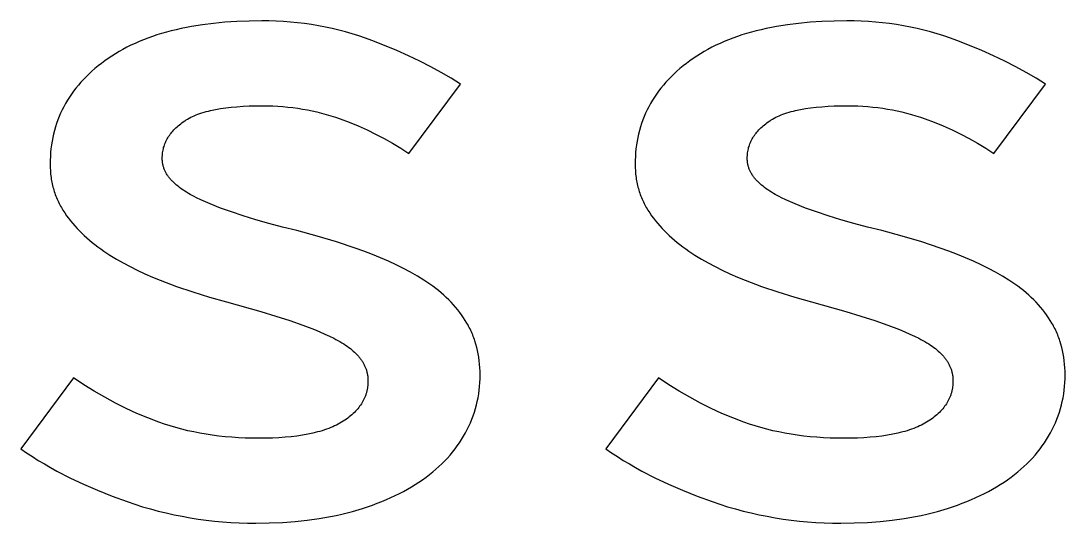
# Model space of a CAD drawing. Extents: x -364 to 3236, y -471 to 545.
# Drawn here: x 2911.5 to 2976.4, y 491.5 to 522.7 of the extents above; entities that cross this region are included whole.
import ezdxf

# ---------------------------------------------------------------- set-up
doc = ezdxf.new("R2010")
doc.units = 0
doc.layers.add('LIVELLO_03', color=3, linetype='CONTINUOUS')

msp = doc.modelspace()

# ---------------------------------------------------------------- linework, layer by layer
at = {"layer": 'LIVELLO_03'}
for points in [[(2914.726, 500.532), (2911.453, 496.108), (2911.806, 495.868), (2912.166, 495.633), (2912.535, 495.402), (2912.912, 495.176), (2913.296, 494.955), (2913.689, 494.739), (2914.499, 494.32), (2915.341, 493.921), (2916.215, 493.54), (2917.121, 493.178), (2918.059, 492.835), (2918.538, 492.674), (2919.02, 492.523), (2919.504, 492.382), (2919.991, 492.252), (2920.481, 492.132), (2920.974, 492.023), (2921.47, 491.924), (2921.969, 491.835), (2922.47, 491.757), (2922.974, 491.689), (2923.481, 491.632), (2923.991, 491.585), (2924.504, 491.549), (2925.02, 491.523), (2925.538, 491.507), (2926.059, 491.502), (2926.896, 491.513), (2927.707, 491.547), (2928.494, 491.604), (2929.256, 491.684), (2929.994, 491.786), (2930.354, 491.846), (2930.707, 491.911), (2931.054, 491.982), (2931.396, 492.059), (2931.731, 492.141), (2932.059, 492.229), (2932.698, 492.419), (2933.007, 492.52), (2933.309, 492.625), (2933.605, 492.734), (2933.895, 492.847), (2934.177, 492.964), (2934.453, 493.085), (2934.723, 493.21), (2934.986, 493.34), (2935.242, 493.473), (2935.491, 493.61), (2935.734, 493.751), (2935.97, 493.896), (2936.2, 494.046), (2936.423, 494.199), (2936.639, 494.356), (2936.849, 494.516), (2937.052, 494.68), (2937.249, 494.847), (2937.439, 495.017), (2937.622, 495.19), (2937.799, 495.367), (2937.969, 495.547), (2938.132, 495.731), (2938.289, 495.918), (2938.439, 496.108), (2938.582, 496.301), (2938.719, 496.498), (2938.849, 496.698), (2938.973, 496.901), (2939.09, 497.108), (2939.2, 497.317), (2939.303, 497.529), (2939.399, 497.743), (2939.487, 497.958), (2939.569, 498.176), (2939.644, 498.396), (2939.711, 498.619), (2939.772, 498.843), (2939.825, 499.069), (2939.871, 499.298), (2939.91, 499.529), (2939.942, 499.761), (2939.967, 499.996), (2939.985, 500.234), (2939.995, 500.473), (2939.999, 500.714), (2939.996, 500.94), (2939.986, 501.162), (2939.97, 501.381), (2939.948, 501.597), (2939.919, 501.809), (2939.884, 502.018), (2939.842, 502.224), (2939.794, 502.426), (2939.74, 502.625), (2939.679, 502.821), (2939.646, 502.918), (2939.612, 503.014), (2939.576, 503.109), (2939.539, 503.203), (2939.499, 503.296), (2939.459, 503.389), (2939.416, 503.48), (2939.372, 503.571), (2939.327, 503.661), (2939.28, 503.75), (2939.231, 503.839), (2939.181, 503.926), (2939.076, 504.099), (2938.966, 504.269), (2938.85, 504.436), (2938.73, 504.6), (2938.604, 504.762), (2938.473, 504.921), (2938.337, 505.076), (2938.196, 505.229), (2938.049, 505.379), (2937.898, 505.527), (2937.741, 505.671), (2937.578, 505.813), (2937.411, 505.951), (2937.238, 506.087), (2937.061, 506.22), (2936.878, 506.35), (2936.69, 506.478), (2936.497, 506.605), (2936.097, 506.852), (2935.679, 507.093), (2935.241, 507.328), (2934.785, 507.556), (2934.309, 507.777), (2933.815, 507.991), (2933.302, 508.199), (2932.771, 508.401), (2932.224, 508.599), (2931.082, 508.979), (2929.876, 509.341), (2928.605, 509.684), (2927.715, 509.9), (2926.862, 510.123), (2926.048, 510.354), (2925.272, 510.593), (2924.539, 510.837), (2923.855, 511.085), (2923.22, 511.337), (2922.922, 511.465), (2922.635, 511.593), (2922.362, 511.724), (2922.232, 511.79), (2922.105, 511.858), (2921.982, 511.927), (2921.862, 511.996), (2921.747, 512.067), (2921.635, 512.138), (2921.527, 512.211), (2921.423, 512.284), (2921.323, 512.359), (2921.226, 512.434), (2921.133, 512.51), (2921.044, 512.587), (2920.959, 512.665), (2920.878, 512.744), (2920.838, 512.784), (2920.801, 512.825), (2920.764, 512.865), (2920.728, 512.906), (2920.694, 512.947), (2920.661, 512.988), (2920.63, 513.03), (2920.599, 513.072), (2920.57, 513.114), (2920.542, 513.157), (2920.515, 513.2), (2920.49, 513.243), (2920.466, 513.286), (2920.443, 513.33), (2920.421, 513.374), (2920.4, 513.419), (2920.381, 513.463), (2920.363, 513.508), (2920.346, 513.554), (2920.331, 513.599), (2920.316, 513.645), (2920.303, 513.691), (2920.292, 513.737), (2920.281, 513.784), (2920.272, 513.831), (2920.264, 513.879), (2920.257, 513.926), (2920.251, 513.974), (2920.247, 514.022), (2920.244, 514.071), (2920.242, 514.12), (2920.241, 514.169), (2920.243, 514.255), (2920.247, 514.341), (2920.254, 514.426), (2920.263, 514.51), (2920.275, 514.593), (2920.29, 514.675), (2920.308, 514.757), (2920.328, 514.837), (2920.352, 514.917), (2920.377, 514.995), (2920.406, 515.073), (2920.437, 515.15), (2920.471, 515.226), (2920.508, 515.301), (2920.548, 515.376), (2920.59, 515.449), (2920.635, 515.521), (2920.682, 515.593), (2920.733, 515.664), (2920.786, 515.734), (2920.842, 515.802), (2920.9, 515.87), (2920.961, 515.938), (2921.025, 516.004), (2921.092, 516.069), (2921.162, 516.134), (2921.234, 516.197), (2921.309, 516.26), (2921.386, 516.322), (2921.466, 516.383), (2921.549, 516.443), (2921.635, 516.502), (2921.679, 516.531), (2921.724, 516.56), (2921.818, 516.616), (2921.915, 516.67), (2922.016, 516.722), (2922.121, 516.773), (2922.23, 516.821), (2922.344, 516.868), (2922.461, 516.913), (2922.582, 516.956), (2922.708, 516.997), (2922.837, 517.037), (2922.97, 517.074), (2923.108, 517.11), (2923.249, 517.144), (2923.544, 517.207), (2923.855, 517.262), (2924.183, 517.309), (2924.526, 517.35), (2924.885, 517.383), (2925.261, 517.408), (2925.652, 517.427), (2926.06, 517.438), (2926.484, 517.441), (2926.801, 517.438), (2927.116, 517.429), (2927.429, 517.413), (2927.739, 517.39), (2928.048, 517.361), (2928.354, 517.326), (2928.659, 517.285), (2928.961, 517.237), (2929.261, 517.183), (2929.559, 517.122), (2929.855, 517.055), (2930.148, 516.981), (2930.44, 516.901), (2930.729, 516.815), (2931.017, 516.722), (2931.302, 516.623), (2931.866, 516.411), (2932.421, 516.182), (2932.968, 515.937), (2933.506, 515.676), (2934.036, 515.399), (2934.558, 515.106), (2935.07, 514.797), (2935.575, 514.472), (2938.787, 518.775), (2938.197, 519.149), (2937.578, 519.513), (2936.932, 519.868), (2936.256, 520.214), (2935.553, 520.55), (2934.821, 520.877), (2934.06, 521.194), (2933.272, 521.502), (2932.868, 521.649), (2932.462, 521.786), (2932.052, 521.914), (2931.639, 522.032), (2931.223, 522.141), (2930.803, 522.241), (2930.38, 522.331), (2929.953, 522.411), (2929.524, 522.482), (2929.091, 522.544), (2928.654, 522.596), (2928.215, 522.638), (2927.772, 522.672), (2927.326, 522.695), (2926.876, 522.709), (2926.423, 522.714), (2925.639, 522.704), (2924.879, 522.675), (2924.141, 522.627), (2923.427, 522.559), (2922.736, 522.471), (2922.068, 522.365), (2921.743, 522.304), (2921.423, 522.239), (2921.11, 522.168), (2920.802, 522.093), (2920.5, 522.013), (2920.204, 521.928), (2919.913, 521.838), (2919.629, 521.743), (2919.35, 521.644), (2919.077, 521.54), (2918.81, 521.43), (2918.548, 521.316), (2918.292, 521.197), (2918.043, 521.074), (2917.799, 520.945), (2917.56, 520.812), (2917.328, 520.673), (2917.101, 520.53), (2916.881, 520.382), (2916.666, 520.229), (2916.457, 520.073), (2916.255, 519.913), (2916.059, 519.751), (2915.87, 519.585), (2915.688, 519.417), (2915.512, 519.246), (2915.343, 519.073), (2915.181, 518.896), (2915.025, 518.716), (2914.876, 518.534), (2914.733, 518.349), (2914.597, 518.161), (2914.468, 517.97), (2914.345, 517.777), (2914.229, 517.58), (2914.12, 517.381), (2914.017, 517.179), (2913.921, 516.974), (2913.832, 516.766), (2913.749, 516.555), (2913.673, 516.341), (2913.603, 516.125), (2913.54, 515.906), (2913.484, 515.684), (2913.434, 515.459), (2913.391, 515.231), (2913.354, 515.001), (2913.325, 514.767), (2913.301, 514.531), (2913.285, 514.292), (2913.275, 514.05), (2913.272, 513.805), (2913.275, 513.594), (2913.286, 513.386), (2913.294, 513.284), (2913.304, 513.181), (2913.315, 513.08), (2913.328, 512.979), (2913.343, 512.879), (2913.36, 512.78), (2913.379, 512.681), (2913.399, 512.583), (2913.422, 512.486), (2913.446, 512.39), (2913.471, 512.294), (2913.499, 512.199), (2913.528, 512.105), (2913.559, 512.011), (2913.592, 511.918), (2913.627, 511.826), (2913.663, 511.734), (2913.701, 511.644), (2913.741, 511.553), (2913.783, 511.464), (2913.826, 511.375), (2913.872, 511.288), (2913.919, 511.2), (2913.968, 511.114), (2914.018, 511.028), (2914.071, 510.943), (2914.125, 510.858), (2914.181, 510.775), (2914.297, 510.609), (2914.417, 510.446), (2914.543, 510.285), (2914.673, 510.127), (2914.808, 509.971), (2914.948, 509.817), (2915.092, 509.666), (2915.241, 509.517), (2915.395, 509.371), (2915.554, 509.226), (2915.717, 509.085), (2915.885, 508.945), (2916.058, 508.808), (2916.236, 508.673), (2916.418, 508.541), (2916.605, 508.411), (2916.991, 508.157), (2917.393, 507.911), (2917.809, 507.672), (2918.241, 507.441), (2918.688, 507.218), (2919.15, 507.002), (2919.628, 506.794), (2920.12, 506.593), (2921.128, 506.214), (2922.15, 505.866), (2923.188, 505.547), (2924.241, 505.26), (2926.362, 504.663), (2927.309, 504.372), (2928.181, 504.085), (2928.976, 503.804), (2929.696, 503.527), (2930.027, 503.39), (2930.34, 503.254), (2930.633, 503.12), (2930.908, 502.987), (2931.038, 502.92), (2931.165, 502.852), (2931.287, 502.783), (2931.405, 502.714), (2931.519, 502.643), (2931.629, 502.571), (2931.734, 502.498), (2931.836, 502.424), (2931.933, 502.35), (2932.027, 502.274), (2932.116, 502.197), (2932.201, 502.119), (2932.281, 502.04), (2932.358, 501.96), (2932.43, 501.879), (2932.465, 501.839), (2932.499, 501.797), (2932.531, 501.756), (2932.563, 501.715), (2932.594, 501.673), (2932.623, 501.631), (2932.652, 501.588), (2932.679, 501.546), (2932.705, 501.503), (2932.731, 501.46), (2932.755, 501.417), (2932.779, 501.373), (2932.801, 501.329), (2932.822, 501.285), (2932.842, 501.241), (2932.861, 501.196), (2932.879, 501.151), (2932.897, 501.106), (2932.913, 501.061), (2932.928, 501.015), (2932.942, 500.969), (2932.955, 500.923), (2932.966, 500.877), (2932.977, 500.83), (2932.987, 500.783), (2932.996, 500.736), (2933.004, 500.689), (2933.011, 500.641), (2933.016, 500.594), (2933.021, 500.545), (2933.025, 500.497), (2933.027, 500.448), (2933.029, 500.4), (2933.029, 500.35), (2933.028, 500.253), (2933.023, 500.156), (2933.015, 500.06), (2933.004, 499.966), (2932.997, 499.919), (2932.989, 499.872), (2932.981, 499.826), (2932.972, 499.78), (2932.962, 499.734), (2932.951, 499.689), (2932.939, 499.643), (2932.927, 499.599), (2932.914, 499.554), (2932.9, 499.51), (2932.885, 499.466), (2932.869, 499.422), (2932.853, 499.378), (2932.836, 499.335), (2932.818, 499.292), (2932.799, 499.25), (2932.779, 499.207), (2932.759, 499.165), (2932.738, 499.123), (2932.716, 499.082), (2932.693, 499.041), (2932.67, 499), (2932.62, 498.919), (2932.567, 498.839), (2932.511, 498.76), (2932.452, 498.682), (2932.39, 498.606), (2932.324, 498.53), (2932.256, 498.456), (2932.184, 498.383), (2932.109, 498.311), (2932.03, 498.24), (2931.949, 498.17), (2931.864, 498.101), (2931.776, 498.034), (2931.685, 497.967), (2931.591, 497.902), (2931.493, 497.838), (2931.393, 497.775), (2931.289, 497.713), (2931.181, 497.654), (2931.069, 497.596), (2930.954, 497.54), (2930.836, 497.487), (2930.713, 497.435), (2930.587, 497.385), (2930.457, 497.337), (2930.324, 497.291), (2930.187, 497.247), (2930.046, 497.205), (2929.901, 497.165), (2929.753, 497.127), (2929.601, 497.091), (2929.287, 497.025), (2928.957, 496.966), (2928.613, 496.915), (2928.255, 496.872), (2927.881, 496.837), (2927.493, 496.81), (2927.091, 496.79), (2926.673, 496.779), (2926.241, 496.775), (2925.812, 496.779), (2925.389, 496.79), (2924.97, 496.81), (2924.558, 496.837), (2924.15, 496.872), (2923.748, 496.915), (2923.352, 496.966), (2922.961, 497.025), (2922.575, 497.091), (2922.195, 497.165), (2921.821, 497.247), (2921.452, 497.337), (2921.088, 497.435), (2920.729, 497.54), (2920.377, 497.654), (2920.029, 497.775), (2919.343, 498.037), (2918.664, 498.322), (2917.991, 498.631), (2917.325, 498.964), (2916.665, 499.321), (2916.012, 499.701), (2915.366, 500.105)], [(2951.09, 500.532), (2947.817, 496.108), (2948.17, 495.868), (2948.53, 495.633), (2948.899, 495.402), (2949.275, 495.176), (2949.66, 494.955), (2950.053, 494.739), (2950.862, 494.32), (2951.704, 493.921), (2952.578, 493.54), (2953.485, 493.178), (2954.423, 492.835), (2954.902, 492.674), (2955.383, 492.523), (2955.868, 492.382), (2956.355, 492.252), (2956.845, 492.132), (2957.338, 492.023), (2957.834, 491.924), (2958.332, 491.835), (2958.834, 491.757), (2959.338, 491.689), (2959.845, 491.632), (2960.355, 491.585), (2960.868, 491.549), (2961.383, 491.523), (2961.902, 491.507), (2962.423, 491.502), (2963.259, 491.513), (2964.071, 491.547), (2964.858, 491.604), (2965.62, 491.684), (2966.358, 491.786), (2966.717, 491.846), (2967.071, 491.911), (2967.418, 491.982), (2967.759, 492.059), (2968.094, 492.141), (2968.423, 492.229), (2969.061, 492.419), (2969.371, 492.52), (2969.673, 492.625), (2969.969, 492.734), (2970.258, 492.847), (2970.541, 492.964), (2970.817, 493.085), (2971.086, 493.21), (2971.349, 493.34), (2971.605, 493.473), (2971.855, 493.61), (2972.098, 493.751), (2972.334, 493.896), (2972.564, 494.046), (2972.787, 494.199), (2973.003, 494.356), (2973.213, 494.516), (2973.416, 494.68), (2973.612, 494.847), (2973.802, 495.017), (2973.986, 495.19), (2974.162, 495.367), (2974.332, 495.547), (2974.496, 495.731), (2974.652, 495.918), (2974.802, 496.108), (2974.946, 496.301), (2975.083, 496.498), (2975.213, 496.698), (2975.336, 496.901), (2975.453, 497.108), (2975.563, 497.317), (2975.666, 497.529), (2975.762, 497.743), (2975.851, 497.958), (2975.933, 498.176), (2976.007, 498.396), (2976.075, 498.619), (2976.135, 498.843), (2976.188, 499.069), (2976.235, 499.298), (2976.274, 499.529), (2976.306, 499.761), (2976.331, 499.996), (2976.348, 500.234), (2976.359, 500.473), (2976.362, 500.714), (2976.359, 500.94), (2976.35, 501.162), (2976.334, 501.381), (2976.311, 501.597), (2976.283, 501.809), (2976.247, 502.018), (2976.206, 502.224), (2976.158, 502.426), (2976.104, 502.625), (2976.043, 502.821), (2976.01, 502.918), (2975.976, 503.014), (2975.94, 503.109), (2975.902, 503.203), (2975.863, 503.296), (2975.822, 503.389), (2975.78, 503.48), (2975.736, 503.571), (2975.691, 503.661), (2975.643, 503.75), (2975.595, 503.839), (2975.544, 503.926), (2975.439, 504.099), (2975.329, 504.269), (2975.214, 504.436), (2975.094, 504.6), (2974.968, 504.762), (2974.837, 504.921), (2974.701, 505.076), (2974.559, 505.229), (2974.413, 505.379), (2974.261, 505.527), (2974.104, 505.671), (2973.942, 505.813), (2973.775, 505.951), (2973.602, 506.087), (2973.424, 506.22), (2973.241, 506.35), (2973.053, 506.478), (2972.861, 506.605), (2972.461, 506.852), (2972.042, 507.093), (2971.605, 507.328), (2971.148, 507.556), (2970.673, 507.777), (2970.179, 507.991), (2969.666, 508.199), (2969.135, 508.401), (2968.588, 508.599), (2967.446, 508.979), (2966.239, 509.341), (2964.969, 509.684), (2964.078, 509.9), (2963.226, 510.123), (2962.412, 510.354), (2961.635, 510.593), (2960.902, 510.837), (2960.219, 511.085), (2959.584, 511.337), (2959.285, 511.465), (2958.999, 511.593), (2958.726, 511.724), (2958.595, 511.79), (2958.469, 511.858), (2958.345, 511.927), (2958.226, 511.996), (2958.111, 512.067), (2957.999, 512.138), (2957.891, 512.211), (2957.787, 512.284), (2957.686, 512.359), (2957.59, 512.434), (2957.497, 512.51), (2957.408, 512.587), (2957.323, 512.665), (2957.241, 512.744), (2957.202, 512.784), (2957.164, 512.825), (2957.128, 512.865), (2957.092, 512.906), (2957.058, 512.947), (2957.025, 512.988), (2956.993, 513.03), (2956.963, 513.072), (2956.934, 513.114), (2956.906, 513.157), (2956.879, 513.2), (2956.853, 513.243), (2956.829, 513.286), (2956.806, 513.33), (2956.785, 513.374), (2956.764, 513.419), (2956.745, 513.463), (2956.727, 513.508), (2956.71, 513.554), (2956.694, 513.599), (2956.68, 513.645), (2956.667, 513.691), (2956.655, 513.737), (2956.645, 513.784), (2956.635, 513.831), (2956.627, 513.879), (2956.62, 513.926), (2956.615, 513.974), (2956.611, 514.022), (2956.607, 514.071), (2956.606, 514.12), (2956.605, 514.169), (2956.606, 514.255), (2956.61, 514.341), (2956.617, 514.426), (2956.627, 514.51), (2956.639, 514.593), (2956.654, 514.675), (2956.672, 514.757), (2956.692, 514.837), (2956.715, 514.917), (2956.741, 514.995), (2956.77, 515.073), (2956.801, 515.15), (2956.835, 515.226), (2956.872, 515.301), (2956.911, 515.376), (2956.953, 515.449), (2956.998, 515.521), (2957.046, 515.593), (2957.096, 515.664), (2957.149, 515.734), (2957.205, 515.802), (2957.264, 515.87), (2957.325, 515.938), (2957.389, 516.004), (2957.456, 516.069), (2957.525, 516.134), (2957.597, 516.197), (2957.672, 516.26), (2957.75, 516.322), (2957.83, 516.383), (2957.913, 516.443), (2957.999, 516.502), (2958.043, 516.531), (2958.088, 516.56), (2958.181, 516.616), (2958.278, 516.67), (2958.38, 516.722), (2958.485, 516.773), (2958.594, 516.821), (2958.707, 516.868), (2958.825, 516.913), (2958.946, 516.956), (2959.071, 516.997), (2959.201, 517.037), (2959.334, 517.074), (2959.472, 517.11), (2959.613, 517.144), (2959.908, 517.207), (2960.219, 517.262), (2960.546, 517.309), (2960.889, 517.35), (2961.249, 517.383), (2961.624, 517.408), (2962.016, 517.427), (2962.424, 517.438), (2962.847, 517.441), (2963.164, 517.438), (2963.479, 517.429), (2963.792, 517.413), (2964.103, 517.39), (2964.412, 517.361), (2964.718, 517.326), (2965.022, 517.285), (2965.325, 517.237), (2965.625, 517.183), (2965.923, 517.122), (2966.218, 517.055), (2966.512, 516.981), (2966.804, 516.901), (2967.093, 516.815), (2967.38, 516.722), (2967.666, 516.623), (2968.229, 516.411), (2968.785, 516.182), (2969.332, 515.937), (2969.87, 515.676), (2970.4, 515.399), (2970.921, 515.106), (2971.434, 514.797), (2971.938, 514.472), (2975.15, 518.775), (2974.56, 519.149), (2973.942, 519.513), (2973.295, 519.868), (2972.62, 520.214), (2971.916, 520.55), (2971.184, 520.877), (2970.424, 521.194), (2969.635, 521.502), (2969.232, 521.649), (2968.826, 521.786), (2968.416, 521.914), (2968.003, 522.032), (2967.586, 522.141), (2967.166, 522.241), (2966.743, 522.331), (2966.317, 522.411), (2965.887, 522.482), (2965.454, 522.544), (2965.018, 522.596), (2964.578, 522.638), (2964.135, 522.672), (2963.689, 522.695), (2963.24, 522.709), (2962.787, 522.714), (2962.003, 522.704), (2961.242, 522.675), (2960.505, 522.627), (2959.791, 522.559), (2959.099, 522.471), (2958.432, 522.365), (2958.106, 522.304), (2957.787, 522.239), (2957.473, 522.168), (2957.166, 522.093), (2956.864, 522.013), (2956.567, 521.928), (2956.277, 521.838), (2955.992, 521.743), (2955.713, 521.644), (2955.44, 521.54), (2955.173, 521.43), (2954.912, 521.316), (2954.656, 521.197), (2954.406, 521.074), (2954.162, 520.945), (2953.924, 520.812), (2953.692, 520.673), (2953.465, 520.53), (2953.244, 520.382), (2953.029, 520.229), (2952.82, 520.073), (2952.618, 519.913), (2952.423, 519.751), (2952.234, 519.585), (2952.051, 519.417), (2951.876, 519.246), (2951.707, 519.073), (2951.544, 518.896), (2951.389, 518.716), (2951.239, 518.534), (2951.097, 518.349), (2950.961, 518.161), (2950.832, 517.97), (2950.709, 517.777), (2950.593, 517.58), (2950.484, 517.381), (2950.381, 517.179), (2950.285, 516.974), (2950.195, 516.766), (2950.112, 516.555), (2950.036, 516.341), (2949.967, 516.125), (2949.904, 515.906), (2949.847, 515.684), (2949.798, 515.459), (2949.755, 515.231), (2949.718, 515.001), (2949.688, 514.767), (2949.665, 514.531), (2949.648, 514.292), (2949.639, 514.05), (2949.635, 513.805), (2949.639, 513.594), (2949.649, 513.386), (2949.657, 513.284), (2949.667, 513.181), (2949.679, 513.08), (2949.692, 512.979), (2949.707, 512.879), (2949.724, 512.78), (2949.743, 512.681), (2949.763, 512.583), (2949.785, 512.486), (2949.809, 512.39), (2949.835, 512.294), (2949.862, 512.199), (2949.892, 512.105), (2949.923, 512.011), (2949.956, 511.918), (2949.99, 511.826), (2950.027, 511.734), (2950.065, 511.644), (2950.105, 511.553), (2950.147, 511.464), (2950.19, 511.375), (2950.235, 511.288), (2950.282, 511.2), (2950.331, 511.114), (2950.382, 511.028), (2950.434, 510.943), (2950.488, 510.858), (2950.544, 510.775), (2950.66, 510.609), (2950.781, 510.446), (2950.907, 510.285), (2951.037, 510.127), (2951.172, 509.971), (2951.311, 509.817), (2951.456, 509.666), (2951.605, 509.517), (2951.759, 509.371), (2951.917, 509.226), (2952.081, 509.085), (2952.249, 508.945), (2952.422, 508.808), (2952.599, 508.673), (2952.782, 508.541), (2952.969, 508.411), (2953.355, 508.157), (2953.756, 507.911), (2954.173, 507.672), (2954.605, 507.441), (2955.052, 507.218), (2955.514, 507.002), (2955.991, 506.794), (2956.484, 506.593), (2957.491, 506.214), (2958.514, 505.866), (2959.552, 505.547), (2960.605, 505.26), (2962.726, 504.663), (2963.673, 504.372), (2964.544, 504.085), (2965.34, 503.804), (2966.059, 503.527), (2966.391, 503.39), (2966.703, 503.254), (2966.997, 503.12), (2967.272, 502.987), (2967.402, 502.92), (2967.528, 502.852), (2967.651, 502.783), (2967.769, 502.714), (2967.883, 502.643), (2967.992, 502.571), (2968.098, 502.498), (2968.2, 502.424), (2968.297, 502.35), (2968.39, 502.274), (2968.479, 502.197), (2968.564, 502.119), (2968.645, 502.04), (2968.722, 501.96), (2968.794, 501.879), (2968.829, 501.839), (2968.862, 501.797), (2968.895, 501.756), (2968.927, 501.715), (2968.957, 501.673), (2968.987, 501.631), (2969.015, 501.588), (2969.043, 501.546), (2969.069, 501.503), (2969.095, 501.46), (2969.119, 501.417), (2969.142, 501.373), (2969.164, 501.329), (2969.186, 501.285), (2969.206, 501.241), (2969.225, 501.196), (2969.243, 501.151), (2969.26, 501.106), (2969.276, 501.061), (2969.291, 501.015), (2969.305, 500.969), (2969.318, 500.923), (2969.33, 500.877), (2969.341, 500.83), (2969.351, 500.783), (2969.36, 500.736), (2969.367, 500.689), (2969.374, 500.641), (2969.38, 500.594), (2969.385, 500.545), (2969.388, 500.497), (2969.391, 500.448), (2969.392, 500.4), (2969.393, 500.35), (2969.391, 500.253), (2969.386, 500.156), (2969.378, 500.06), (2969.367, 499.966), (2969.36, 499.919), (2969.353, 499.872), (2969.344, 499.826), (2969.335, 499.78), (2969.325, 499.734), (2969.314, 499.689), (2969.303, 499.643), (2969.291, 499.599), (2969.277, 499.554), (2969.263, 499.51), (2969.249, 499.466), (2969.233, 499.422), (2969.217, 499.378), (2969.199, 499.335), (2969.181, 499.292), (2969.163, 499.25), (2969.143, 499.207), (2969.123, 499.165), (2969.102, 499.123), (2969.08, 499.082), (2969.057, 499.041), (2969.033, 499), (2968.984, 498.919), (2968.931, 498.839), (2968.875, 498.76), (2968.816, 498.682), (2968.754, 498.606), (2968.688, 498.53), (2968.619, 498.456), (2968.547, 498.383), (2968.472, 498.311), (2968.394, 498.24), (2968.313, 498.17), (2968.228, 498.101), (2968.14, 498.034), (2968.049, 497.967), (2967.955, 497.902), (2967.857, 497.838), (2967.756, 497.775), (2967.652, 497.713), (2967.545, 497.654), (2967.433, 497.596), (2967.318, 497.54), (2967.199, 497.487), (2967.077, 497.435), (2966.951, 497.385), (2966.821, 497.337), (2966.687, 497.291), (2966.55, 497.247), (2966.409, 497.205), (2966.265, 497.165), (2966.117, 497.127), (2965.965, 497.091), (2965.65, 497.025), (2965.321, 496.966), (2964.977, 496.915), (2964.618, 496.872), (2964.245, 496.837), (2963.857, 496.81), (2963.454, 496.79), (2963.037, 496.779), (2962.605, 496.775), (2962.176, 496.779), (2961.752, 496.79), (2961.334, 496.81), (2960.921, 496.837), (2960.514, 496.872), (2960.112, 496.915), (2959.716, 496.966), (2959.325, 497.025), (2958.939, 497.091), (2958.559, 497.165), (2958.184, 497.247), (2957.815, 497.337), (2957.451, 497.435), (2957.093, 497.54), (2956.74, 497.654), (2956.393, 497.775), (2955.707, 498.037), (2955.027, 498.322), (2954.354, 498.631), (2953.688, 498.964), (2953.029, 499.321), (2952.376, 499.701), (2951.729, 500.105)]]:
    msp.add_lwpolyline(points, close=True, dxfattribs=at)

doc.saveas('drawing.dxf')
